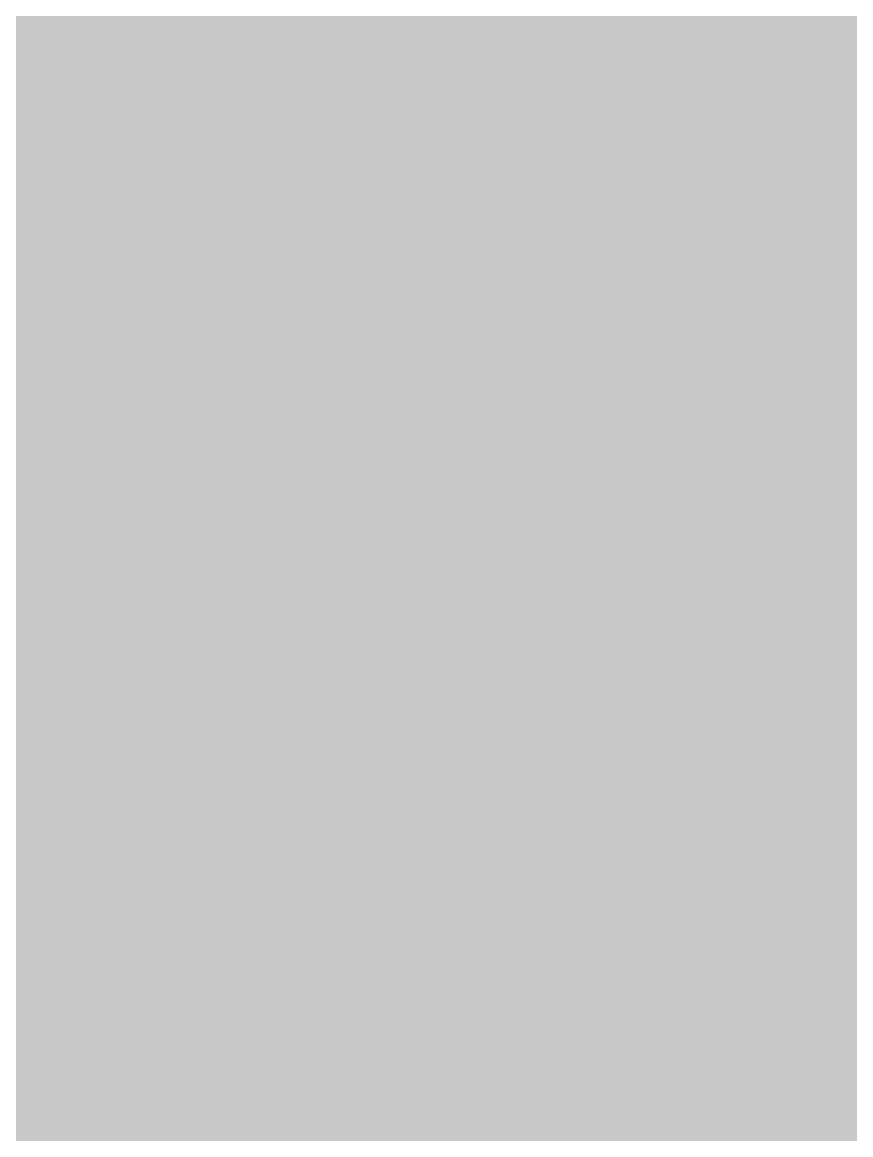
# Model space of a CAD drawing. Header units: inches. Extents: x -3 to 117, y 0 to 53.
# Drawn here: x 6.5042 to 6.8427, y 39.1295 to 39.5841 of the extents above; entities that cross this region are included whole.
import ezdxf

# ---------------------------------------------------------------- set-up
doc = ezdxf.new("R2010")
doc.units = ezdxf.units.IN
for name, color, linetype in [('Bottom Layer', 5, 'Continuous'), ('Bottom Solder', 6, 'Continuous'), ('GND', 76, 'Continuous'), ('Multi-Layer', 9, 'Continuous'), ('Pad Holes', 156, 'Continuous'), ('Power', 16, 'Continuous'), ('Top Layer', 1, 'Continuous'), ('Top Solder', 216, 'Continuous')]:
    doc.layers.add(name, color=color, linetype=linetype)

# ---------------------------------------------------------------- blocks, each defined once
blk = doc.blocks.new('CONN_TH_3P_P2_00_TE_292253_3_51')
at = {"layer": 'Bottom Layer'}
h = blk.add_hatch(color=5, dxfattribs=at)
edge = h.paths.add_edge_path()
edge.add_arc((-0.0254, 0), 0.762, 0, 360)
at = {"layer": 'Bottom Solder'}
h = blk.add_hatch(color=6, dxfattribs=at)
edge = h.paths.add_edge_path()
edge.add_arc((-0.0254, 0), 0.8636, 0, 360)
at = {"layer": 'GND'}
h = blk.add_hatch(color=76, dxfattribs=at)
edge = h.paths.add_edge_path()
edge.add_arc((-0.0254, 0), 0.762, 0, 360)
at = {"layer": 'Multi-Layer'}
h = blk.add_hatch(color=9, dxfattribs=at)
edge = h.paths.add_edge_path()
edge.add_arc((-0.0254, 0), 0.762, 0, 360)
at = {"layer": 'Pad Holes'}
h = blk.add_hatch(color=7, dxfattribs=at)
edge = h.paths.add_edge_path()
edge.add_arc((-0.02535, 0), 0.4572, 0, 360)
at = {"layer": 'Power'}
h = blk.add_hatch(color=16, dxfattribs=at)
edge = h.paths.add_edge_path()
edge.add_arc((-0.0254, 0), 0.762, 0, 360)
at = {"layer": 'Top Layer'}
h = blk.add_hatch(color=1, dxfattribs=at)
edge = h.paths.add_edge_path()
edge.add_arc((-0.0254, 0), 0.762, 0, 360)
at = {"layer": 'Top Solder'}
h = blk.add_hatch(color=216, dxfattribs=at)
edge = h.paths.add_edge_path()
edge.add_arc((-0.0254, 0), 0.8636, 0, 360)

msp = doc.modelspace()

# ---------------------------------------------------------------- hatches: boundary and pattern name
at = {"layer": 'Bottom Layer'}
msp.add_hatch(color=5, dxfattribs=at).paths.add_polyline_path([(19.4056, 35.0266), (19.304, 34.925), (12.2936, 34.925), (12.2936, 38.5064), (7.47686, 38.5064), (7.45336, 38.51997), (7.19496, 38.5892), (6.92744, 38.5892), (6.66904, 38.51997), (6.64554, 38.5064), (0.38845, 38.5064), (0.38845, 40.4876), (8.509, 40.4876), (8.509, 41.3258), (19.4056, 41.3258)])

# ---------------------------------------------------------------- block references
at = {"rotation": 270}
msp.add_blockref('CONN_TH_3P_P2_00_TE_292253_3_51', (7.0612, 39.5732), dxfattribs=at)

doc.saveas('drawing.dxf')
